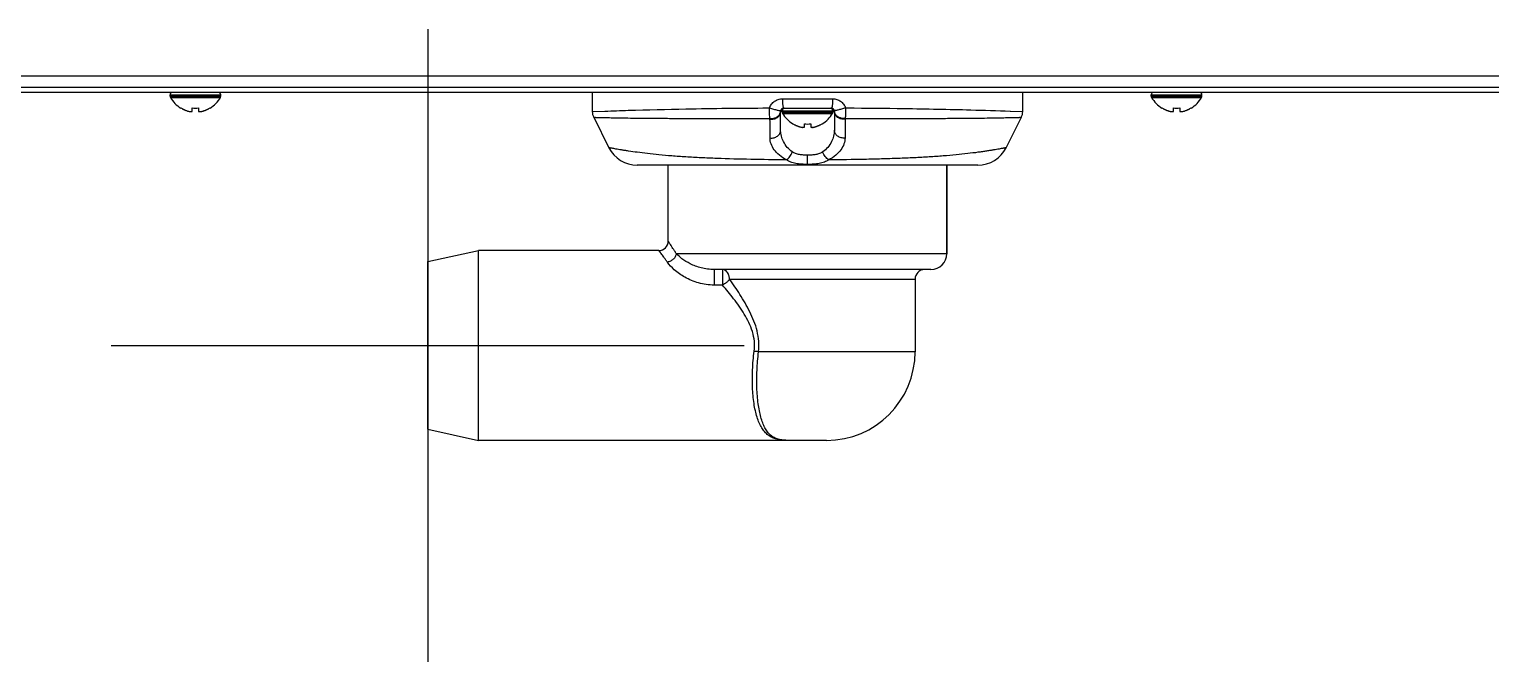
# Model space of a CAD drawing. Header units: millimetres. Extents: x -1538 to 3410, y -1646 to 2016.
# Drawn here: x 1604.4 to 1835.3, y -315.9 to -215.9 of the extents above; entities that cross this region are included whole.
import ezdxf

# ---------------------------------------------------------------- set-up
doc = ezdxf.new("R2010")
doc.units = ezdxf.units.MM
doc.header["$LTSCALE"] = 23.1
doc.layers.get('0').update_dxf_attribs({"linetype": 'CONTINUOUS'})

msp = doc.modelspace()

# ---------------------------------------------------------------- linework, layer by layer
at = {"color": 6}
for p, q in [((1667.33, -215.94), (1667.33, -315.94)), ((1617.33, -265.94), (1717.33, -265.94))]:
    msp.add_line(p, q, dxfattribs=at)
at = {"linetype": 'Continuous'}
for p, q in [((1958.33, -223.34), (1199.93, -223.34)), ((1960.13, -225.94), (1199.93, -225.94)), ((1957.99, -225.14), (1200.28, -225.14)), ((1693.33, -225.94), (1693.33, -228.97)), ((1761.33, -228.97), (1761.33, -225.94)), ((1626.63, -226.34), (1634.63, -226.34)), ((1626.63, -226.54), (1626.63, -226.34)), ((1626.63, -226.54), (1634.63, -226.54)), ((1626.69, -226.75), (1634.58, -226.75)), ((1628.33, -228.42), (1628.33, -228.39)), ((1630.13, -228.94), (1630.13, -228.39)), ((1631.13, -228.39), (1631.13, -228.94)), ((1632.93, -228.39), (1632.93, -228.42)), ((1634.63, -226.54), (1634.63, -226.34)), ((1721.08, -228.39), (1721.34, -228.39)), ((1723.37, -226.94), (1731.3, -226.94)), ((1723.58, -228.44), (1731.08, -228.44)), ((1723.73, -228.44), (1730.93, -228.44)), ((1733.33, -228.39), (1733.59, -228.39)), ((1781.63, -226.34), (1789.63, -226.34)), ((1781.63, -226.54), (1781.63, -226.34)), ((1781.63, -226.54), (1789.63, -226.54)), ((1781.69, -226.75), (1789.58, -226.75)), ((1783.33, -228.42), (1783.33, -228.39)), ((1785.13, -228.94), (1785.13, -228.39)), ((1786.13, -228.39), (1786.13, -228.94)), ((1787.93, -228.39), (1787.93, -228.42)), ((1789.63, -226.54), (1789.63, -226.34)), ((1693.33, -228.97), (1695.29, -228.9)), ((1693.55, -229.87), (1695.95, -234.68)), ((1695.29, -228.9), (1695.34, -228.89)), ((1723.33, -228.94), (1723.08, -228.94)), ((1723.08, -231.9), (1723.08, -228.94)), ((1723.33, -228.84), (1731.33, -228.84)), ((1723.33, -229.04), (1723.33, -228.84)), ((1723.33, -229.04), (1731.33, -229.04)), ((1723.39, -229.25), (1731.28, -229.25)), ((1725.03, -230.92), (1725.03, -230.89)), ((1726.83, -231.44), (1726.83, -230.89)), ((1727.83, -230.89), (1727.83, -231.44)), ((1729.63, -230.89), (1729.63, -230.92)), ((1731.33, -229.04), (1731.33, -228.84)), ((1731.58, -228.94), (1731.33, -228.94)), ((1731.58, -228.94), (1731.58, -231.9)), ((1758.72, -234.68), (1761.12, -229.87)), ((1759.36, -228.89), (1759.4, -228.9)), ((1759.4, -228.9), (1761.33, -228.97)), ((1754.24, -237.44), (1700.42, -237.44)), ((1705.33, -249.44), (1705.33, -237.44)), ((1705.33, -249.44), (1705.33, -237.44)), ((1727.33, -237.44), (1727.33, -235.86)), ((1749.33, -251.44), (1749.33, -237.44)), ((1749.33, -237.44), (1749.33, -251.44)), ((1667.33, -252.69), (1675.33, -250.94)), ((1703.83, -250.94), (1675.33, -250.94)), ((1675.33, -280.94), (1675.33, -250.94)), ((1749.33, -251.44), (1706.61, -251.44)), ((1667.33, -279.19), (1667.33, -252.69)), ((1746.83, -253.94), (1712.56, -253.94)), ((1712.56, -253.94), (1712.56, -256.4)), ((1713.91, -253.94), (1713.91, -256.4)), ((1715, -255.44), (1744.33, -255.44)), ((1744.33, -255.44), (1744.33, -266.94)), ((1713.91, -256.4), (1712.56, -256.4)), ((1744.33, -266.94), (1719.59, -266.94)), ((1667.33, -279.19), (1675.33, -280.94)), ((1724.33, -280.94), (1675.33, -280.94)), ((1730.33, -280.94), (1724.33, -280.94)), ((1724.33, -280.94), (1724.33, -280.94)), ((1724.33, -280.94), (1724.33, -280.94))]:
    msp.add_line(p, q, dxfattribs=at)
for centre, radius, start, end in [((1627.03, -226.34), 0.4, 90, 180), ((1634.23, -226.34), 0.4, 0, 90), ((1782.03, -226.34), 0.4, 90, 180), ((1789.23, -226.34), 0.4, 0, 90), ((1627.03, -226.54), 0.4, 180, 210.3012), ((1630.83, -224.32), 4.8, 210.3012, 238.5421), ((1630.82, -224.34), 4.75, 238.4659, 241.0313), ((1630.82, -224.34), 4.75, 241.0316, 241.9926), ((1630.82, -224.34), 4.75, 241.9926, 243.3187), ((1630.63, -224.64), 3.79, 262.4013, 269.9911), ((1630.63, -224.64), 3.79, 270.0089, 277.5987), ((1630.45, -224.34), 4.75, 296.6813, 298.0074), ((1630.45, -224.34), 4.75, 298.0074, 298.9684), ((1630.45, -224.34), 4.75, 298.9687, 301.5341), ((1630.44, -224.32), 4.8, 301.4579, 329.6988), ((1634.23, -226.54), 0.4, 329.6988, 360), ((1723.58, -228.94), 0.5, 90, 180), ((1723.73, -228.84), 0.4, 90, 180), ((1730.93, -228.84), 0.4, 0, 90), ((1731.08, -228.94), 0.5, 0, 90), ((1782.03, -226.54), 0.4, 180, 210.3012), ((1785.83, -224.32), 4.8, 210.3012, 238.5421), ((1785.82, -224.34), 4.75, 238.4659, 241.0313), ((1785.82, -224.34), 4.75, 241.0316, 241.9926), ((1785.82, -224.34), 4.75, 241.9926, 243.3187), ((1785.63, -224.64), 3.79, 262.4013, 269.9911), ((1785.63, -224.64), 3.79, 270.0089, 277.5987), ((1785.45, -224.34), 4.75, 296.6813, 298.0074), ((1785.45, -224.34), 4.75, 298.0074, 298.9684), ((1785.45, -224.34), 4.75, 298.9687, 301.5341), ((1785.44, -224.32), 4.8, 301.4579, 329.6988), ((1789.23, -226.54), 0.4, 329.6988, 360), ((1630.82, -224.35), 4.74, 243.3188, 244.4598), ((1630.81, -224.35), 4.74, 244.4598, 245.4278), ((1630.81, -224.35), 4.73, 245.4278, 246.6825), ((1630.81, -224.36), 4.73, 246.6826, 247.4526), ((1630.81, -224.36), 4.72, 247.4524, 248.9975), ((1630.8, -224.37), 4.72, 248.9977, 249.4819), ((1630.8, -224.38), 4.7, 249.4813, 251.5344), ((1630.79, -224.4), 4.68, 251.535, 252.6227), ((1630.79, -224.42), 4.67, 252.6228, 253.6051), ((1630.78, -224.45), 4.64, 253.6036, 255.6824), ((1629.89, -226.95), 2.01, 262.7256, 264.8598), ((1629.89, -226.97), 1.98, 264.8627, 265.7144), ((1629.89, -226.99), 1.97, 265.714, 266.9766), ((1629.88, -227), 1.96, 266.9771, 268.0037), ((1629.88, -227), 1.95, 268.0037, 269.0738), ((1629.88, -227), 1.95, 269.0741, 270.1995), ((1629.88, -227), 1.95, 270.1995, 271.1541), ((1629.88, -227), 1.95, 271.1545, 272.3767), ((1629.88, -226.99), 1.96, 272.3765, 273.2159), ((1629.88, -226.98), 1.97, 273.2167, 274.6016), ((1629.88, -226.97), 1.98, 274.6009, 275.2558), ((1629.88, -226.95), 2.01, 275.2585, 277.2741), ((1631.39, -226.95), 2.01, 262.7259, 264.7415), ((1631.39, -226.97), 1.98, 264.7442, 265.3991), ((1631.39, -226.98), 1.97, 265.3984, 266.7833), ((1631.38, -226.99), 1.96, 266.7841, 267.6235), ((1631.38, -227), 1.96, 267.6234, 268.8455), ((1631.38, -227), 1.95, 268.8459, 270.9258), ((1631.38, -227), 1.95, 270.9261, 271.9964), ((1631.38, -227), 1.96, 271.9964, 273.0228), ((1631.38, -226.99), 1.97, 273.0233, 274.286), ((1631.38, -226.97), 1.98, 274.2856, 275.1372), ((1631.38, -226.95), 2.01, 275.1401, 277.2744), ((1630.49, -224.45), 4.64, 284.3176, 286.3964), ((1630.48, -224.42), 4.67, 286.3949, 287.3772), ((1630.47, -224.4), 4.68, 287.3773, 288.465), ((1630.47, -224.38), 4.7, 288.4656, 290.5187), ((1630.46, -224.37), 4.72, 290.5181, 291.0023), ((1630.46, -224.36), 4.72, 291.0025, 292.5476), ((1630.46, -224.36), 4.73, 292.5474, 293.3174), ((1630.46, -224.35), 4.73, 293.3175, 294.5722), ((1630.45, -224.35), 4.74, 294.5722, 295.5402), ((1630.45, -224.35), 4.74, 295.5402, 296.6812), ((1695.33, -228.97), 2, 180, 206.5651), ((1723.34, -230.18), 1.94, 175.8774, 180.0644), ((1722.06, -228.84), 1.03, 354.0374, 355.9341), ((1723.73, -229.04), 0.4, 180, 210.3012), ((1727.53, -226.82), 4.8, 210.3012, 238.5421), ((1727.52, -226.84), 4.75, 238.4659, 241.0313), ((1727.33, -227.14), 3.79, 262.4013, 269.9911), ((1727.33, -227.14), 3.79, 270.0089, 277.5987), ((1727.15, -226.84), 4.75, 298.9687, 301.5341), ((1727.14, -226.82), 4.8, 301.4579, 329.6988), ((1730.93, -229.04), 0.4, 329.6988, 360), ((1732.61, -228.84), 1.03, 184.0652, 185.9617), ((1731.32, -230.18), 1.94, 359.9431, 4.1302), ((1759.33, -228.97), 2, 333.4349, 0), ((1785.82, -224.35), 4.74, 243.3188, 244.4598), ((1785.81, -224.35), 4.74, 244.4598, 245.4278), ((1785.81, -224.35), 4.73, 245.4278, 246.6825), ((1785.81, -224.36), 4.73, 246.6826, 247.4526), ((1785.81, -224.36), 4.72, 247.4524, 248.9975), ((1785.8, -224.37), 4.72, 248.9977, 249.4819), ((1785.8, -224.38), 4.7, 249.4813, 251.5344), ((1785.79, -224.4), 4.68, 251.535, 252.6227), ((1785.79, -224.42), 4.67, 252.6228, 253.6051), ((1785.78, -224.45), 4.64, 253.6036, 255.6824), ((1784.89, -226.95), 2.01, 262.7256, 264.8598), ((1784.89, -226.97), 1.98, 264.8627, 265.7144), ((1784.89, -226.99), 1.97, 265.714, 266.9766), ((1784.88, -227), 1.96, 266.9771, 268.0037), ((1784.88, -227), 1.95, 268.0037, 269.0738), ((1784.88, -227), 1.95, 269.0741, 270.1995), ((1784.88, -227), 1.95, 270.1995, 271.1541), ((1784.88, -227), 1.95, 271.1545, 272.3767), ((1784.88, -226.99), 1.96, 272.3765, 273.2159), ((1784.88, -226.98), 1.97, 273.2167, 274.6016), ((1784.88, -226.97), 1.98, 274.6009, 275.2558), ((1784.88, -226.95), 2.01, 275.2585, 277.2741), ((1786.39, -226.95), 2.01, 262.7259, 264.7415), ((1786.39, -226.97), 1.98, 264.7442, 265.3991), ((1786.39, -226.98), 1.97, 265.3984, 266.7833), ((1786.38, -226.99), 1.96, 266.7841, 267.6235), ((1786.38, -227), 1.96, 267.6234, 268.8455), ((1786.38, -227), 1.95, 268.8459, 270.9258), ((1786.38, -227), 1.95, 270.9261, 271.9964), ((1786.38, -227), 1.96, 271.9964, 273.0228), ((1786.38, -226.99), 1.97, 273.0233, 274.286), ((1786.38, -226.97), 1.98, 274.2856, 275.1372), ((1786.38, -226.95), 2.01, 275.1401, 277.2744), ((1785.49, -224.45), 4.64, 284.3176, 286.3964), ((1785.48, -224.42), 4.67, 286.3949, 287.3772), ((1785.47, -224.4), 4.68, 287.3773, 288.465), ((1785.47, -224.38), 4.7, 288.4656, 290.5187), ((1785.46, -224.37), 4.72, 290.5181, 291.0023), ((1785.46, -224.36), 4.72, 291.0025, 292.5476), ((1785.46, -224.36), 4.73, 292.5474, 293.3174), ((1785.46, -224.35), 4.73, 293.3175, 294.5722), ((1785.45, -224.35), 4.74, 294.5722, 295.5402), ((1785.45, -224.35), 4.74, 295.5402, 296.6812), ((1727.52, -226.84), 4.75, 241.0316, 241.9926), ((1727.52, -226.84), 4.75, 241.9926, 243.3187), ((1727.52, -226.85), 4.74, 243.3188, 244.4598), ((1727.51, -226.85), 4.74, 244.4598, 245.4278), ((1727.51, -226.85), 4.73, 245.4278, 246.6825), ((1727.51, -226.86), 4.73, 246.6826, 247.4526), ((1727.51, -226.86), 4.72, 247.4524, 248.9975), ((1727.5, -226.87), 4.72, 248.9977, 249.4819), ((1727.5, -226.88), 4.7, 249.4813, 251.5344), ((1727.49, -226.9), 4.68, 251.535, 252.6227), ((1727.49, -226.92), 4.67, 252.6228, 253.6051), ((1727.48, -226.95), 4.64, 253.6036, 255.6824), ((1726.59, -229.45), 2.01, 262.7256, 264.8598), ((1726.59, -229.47), 1.98, 264.8627, 265.7144), ((1726.59, -229.49), 1.97, 265.714, 266.9766), ((1726.58, -229.5), 1.96, 266.9771, 268.0037), ((1726.58, -229.5), 1.95, 268.0037, 269.0738), ((1726.58, -229.5), 1.95, 269.0741, 270.1995), ((1726.58, -229.5), 1.95, 270.1995, 271.1541), ((1726.58, -229.5), 1.95, 271.1545, 272.3767), ((1726.58, -229.49), 1.96, 272.3765, 273.2159), ((1726.58, -229.48), 1.97, 273.2167, 274.6016), ((1726.58, -229.47), 1.98, 274.6009, 275.2558), ((1726.58, -229.45), 2.01, 275.2585, 277.2741), ((1728.09, -229.45), 2.01, 262.7259, 264.7415), ((1728.09, -229.47), 1.98, 264.7442, 265.3991), ((1728.09, -229.48), 1.97, 265.3984, 266.7833), ((1728.08, -229.49), 1.96, 266.7841, 267.6235), ((1728.08, -229.5), 1.96, 267.6234, 268.8455), ((1728.08, -229.5), 1.95, 268.8459, 270.9258), ((1728.08, -229.5), 1.95, 270.9261, 271.9964), ((1728.08, -229.5), 1.96, 271.9964, 273.0228), ((1728.08, -229.49), 1.97, 273.0233, 274.286), ((1728.08, -229.47), 1.98, 274.2856, 275.1372), ((1728.08, -229.45), 2.01, 275.1401, 277.2744), ((1727.19, -226.95), 4.64, 284.3176, 286.3964), ((1727.18, -226.92), 4.67, 286.3949, 287.3772), ((1727.17, -226.9), 4.68, 287.3773, 288.465), ((1727.17, -226.88), 4.7, 288.4656, 290.5187), ((1727.16, -226.87), 4.72, 290.5181, 291.0023), ((1727.16, -226.86), 4.72, 291.0025, 292.5476), ((1727.16, -226.86), 4.73, 292.5474, 293.3174), ((1727.16, -226.85), 4.73, 293.3175, 294.5722), ((1727.15, -226.85), 4.74, 294.5722, 295.5402), ((1727.15, -226.85), 4.74, 295.5402, 296.6812), ((1727.15, -226.84), 4.75, 296.6813, 298.0074), ((1727.15, -226.84), 4.75, 298.0074, 298.9684), ((1700.42, -232.44), 5, 206.565, 270), ((1754.24, -232.44), 5, 270, 333.435), ((1703.83, -249.44), 1.5, 269.9998, 0.0003), ((1746.83, -251.44), 2.5, 270, 360), ((1745.83, -255.44), 1.5, 90, 180), ((1716.36, -288.64), 21.94, 81.5204, 83.3205), ((1730.33, -266.94), 14, 270, 360)]:
    msp.add_arc(centre, radius, start, end, dxfattribs=at)
for points, knots in [([(1695.34, -228.89), (1696.56, -228.85), (1700.83, -228.7), (1709.41, -228.49), (1716.76, -228.41), (1721.08, -228.39)], [0, 0, 0, 0, 0.143104, 0.496977, 1, 1, 1, 1]), ([(1721.41, -230.04), (1721.39, -229.93), (1721.35, -229.7), (1721.31, -229.14), (1721.32, -228.7), (1721.34, -228.39)], [0, 0, 0, 0, 0.195889, 0.436947, 1, 1, 1, 1]), ([(1721.34, -228.39), (1721.4, -228.18), (1721.56, -227.87), (1721.85, -227.54), (1722.2, -227.25), (1722.7, -227.01), (1723.15, -226.94), (1723.37, -226.94)], [0, 0, 0, 0, 0.250949, 0.376327, 0.501449, 0.750553, 1, 1, 1, 1]), ([(1721.34, -228.39), (1721.44, -228.42), (1721.66, -228.48), (1721.97, -228.57), (1722.27, -228.65), (1722.53, -228.72), (1722.73, -228.76), (1722.87, -228.79), (1722.95, -228.8), (1723.01, -228.81), (1723.06, -228.81), (1723.09, -228.81), (1723.1, -228.81), (1723.1, -228.8)], [0, 0, 0, 0, 0.181943, 0.363521, 0.535495, 0.689642, 0.818338, 0.871145, 0.915365, 0.950529, 0.97624, 0.992425, 1, 1, 1, 1]), ([(1723.37, -226.94), (1723.37, -227.13), (1723.38, -227.49), (1723.41, -227.91), (1723.46, -228.18), (1723.49, -228.3), (1723.52, -228.38), (1723.54, -228.42), (1723.57, -228.44), (1723.58, -228.44)], [0, 0, 0, 0, 0.372548, 0.689589, 0.81246, 0.905553, 0.940225, 0.966958, 1, 1, 1, 1]), ([(1731.3, -226.94), (1731.3, -227.13), (1731.29, -227.49), (1731.25, -227.91), (1731.21, -228.18), (1731.18, -228.3), (1731.15, -228.38), (1731.13, -228.42), (1731.1, -228.44), (1731.08, -228.44)], [0, 0, 0, 0, 0.372549, 0.689589, 0.81246, 0.905553, 0.940225, 0.966958, 1, 1, 1, 1]), ([(1731.3, -226.94), (1731.52, -226.94), (1731.97, -227.01), (1732.47, -227.25), (1732.81, -227.54), (1733.11, -227.87), (1733.26, -228.18), (1733.33, -228.39)], [0, 0, 0, 0, 0.249447, 0.498552, 0.623673, 0.749052, 1, 1, 1, 1]), ([(1733.33, -228.39), (1733.22, -228.42), (1733.01, -228.48), (1732.7, -228.57), (1732.4, -228.65), (1732.13, -228.72), (1731.93, -228.76), (1731.8, -228.79), (1731.72, -228.8), (1731.66, -228.81), (1731.61, -228.81), (1731.58, -228.81), (1731.57, -228.81), (1731.56, -228.8)], [0, 0, 0, 0, 0.181945, 0.363525, 0.535498, 0.689644, 0.818339, 0.871145, 0.915364, 0.950528, 0.97624, 0.992425, 1, 1, 1, 1]), ([(1733.33, -228.39), (1733.35, -228.7), (1733.36, -229.14), (1733.32, -229.7), (1733.28, -229.93), (1733.26, -230.04)], [0, 0, 0, 0, 0.563056, 0.804115, 1, 1, 1, 1]), ([(1733.59, -228.39), (1736.59, -228.41), (1743.11, -228.47), (1751.7, -228.64), (1757.28, -228.82), (1759.36, -228.89)], [0, 0, 0, 0, 0.349936, 0.758031, 1, 1, 1, 1]), ([(1693.55, -229.87), (1693.55, -229.87), (1693.55, -229.87), (1693.55, -229.87), (1693.56, -229.87), (1693.57, -229.87), (1693.59, -229.87), (1693.62, -229.87), (1693.66, -229.87), (1693.72, -229.87), (1693.8, -229.87), (1693.89, -229.88), (1693.99, -229.88), (1694.11, -229.88), (1694.29, -229.89), (1694.55, -229.89), (1694.91, -229.9), (1695.33, -229.91), (1695.8, -229.92), (1696.32, -229.93), (1696.9, -229.95), (1697.79, -229.96), (1699.04, -229.98), (1700.71, -230), (1702.61, -230.02), (1704.72, -230.03), (1707.05, -230.04), (1709.58, -230.05), (1712.31, -230.05), (1716.27, -230.04), (1719.33, -230.04), (1721.41, -230.04)], [0, 0, 0, 0, 0.000062, 0.000246, 0.000554, 0.000985, 0.001539, 0.002217, 0.003941, 0.006159, 0.00887, 0.012075, 0.015775, 0.019969, 0.02466, 0.03553, 0.048392, 0.063251, 0.080114, 0.098987, 0.119875, 0.142781, 0.194656, 0.254608, 0.322585, 0.398483, 0.482115, 0.573189, 0.671268, 0.775718, 1, 1, 1, 1]), ([(1721.4, -230.18), (1721.61, -230.2), (1722.03, -230.17), (1722.59, -229.92), (1722.93, -229.55), (1723.06, -229.21), (1723.08, -229.03), (1723.08, -228.94)], [0, 0, 0, 0, 0.269903, 0.529792, 0.771381, 0.88688, 1, 1, 1, 1]), ([(1721.41, -230.04), (1721.61, -230.06), (1722, -230.05), (1722.54, -229.83), (1722.88, -229.51), (1723.04, -229.19), (1723.07, -229.03), (1723.08, -228.94)], [0, 0, 0, 0, 0.269583, 0.528722, 0.770535, 0.886409, 1, 1, 1, 1]), ([(1733.26, -230.18), (1733.06, -230.2), (1732.64, -230.17), (1732.08, -229.92), (1731.74, -229.55), (1731.61, -229.21), (1731.58, -229.03), (1731.58, -228.94)], [0, 0, 0, 0, 0.269903, 0.529792, 0.771381, 0.88688, 1, 1, 1, 1]), ([(1733.26, -230.04), (1733.06, -230.06), (1732.66, -230.05), (1732.13, -229.83), (1731.79, -229.51), (1731.63, -229.19), (1731.59, -229.03), (1731.59, -228.94)], [0, 0, 0, 0, 0.269584, 0.528722, 0.770534, 0.886409, 1, 1, 1, 1]), ([(1733.26, -230.04), (1735.34, -230.04), (1739.31, -230.05), (1744.12, -230.05), (1747.62, -230.04), (1749.95, -230.03), (1752.06, -230.02), (1753.96, -230), (1755.63, -229.98), (1757.07, -229.96), (1758.13, -229.94), (1758.87, -229.92), (1759.34, -229.91), (1759.76, -229.9), (1760.12, -229.89), (1760.42, -229.89), (1760.64, -229.88), (1760.78, -229.88), (1760.87, -229.87), (1760.95, -229.87), (1761.01, -229.87), (1761.06, -229.87), (1761.09, -229.87), (1761.11, -229.87), (1761.12, -229.87), (1761.12, -229.87), (1761.12, -229.87), (1761.12, -229.87)], [0, 0, 0, 0, 0.22428, 0.426813, 0.517891, 0.601525, 0.677423, 0.745403, 0.805354, 0.857228, 0.901021, 0.919893, 0.936755, 0.951614, 0.964475, 0.975344, 0.984228, 0.987927, 0.991132, 0.993843, 0.99606, 0.997784, 0.999015, 0.999446, 0.999754, 0.999938, 1, 1, 1, 1]), ([(1721.41, -233.14), (1721.62, -233.16), (1722.04, -233.13), (1722.59, -232.88), (1722.93, -232.51), (1723.06, -232.17), (1723.08, -231.99), (1723.08, -231.9)], [0, 0, 0, 0, 0.269962, 0.529845, 0.771406, 0.886892, 1, 1, 1, 1]), ([(1723.99, -236.59), (1723.6, -236.39), (1722.89, -235.92), (1722.06, -235.06), (1721.54, -234.12), (1721.41, -233.46), (1721.41, -233.14)], [0, 0, 0, 0, 0.297149, 0.559141, 0.790551, 1, 1, 1, 1]), ([(1724.93, -235.35), (1724.35, -234.93), (1723.45, -233.87), (1723.08, -232.53), (1723.08, -231.9)], [0, 0, 0, 0, 0.533739, 1, 1, 1, 1]), ([(1731.58, -231.9), (1731.58, -232.53), (1731.22, -233.87), (1730.31, -234.93), (1729.73, -235.35)], [0, 0, 0, 0, 0.466261, 1, 1, 1, 1]), ([(1733.26, -233.14), (1733.26, -233.46), (1733.13, -234.12), (1732.61, -235.06), (1731.78, -235.92), (1731.07, -236.39), (1730.68, -236.59)], [0, 0, 0, 0, 0.209447, 0.44086, 0.702851, 1, 1, 1, 1]), ([(1733.26, -233.14), (1733.05, -233.16), (1732.63, -233.13), (1732.08, -232.88), (1731.74, -232.51), (1731.61, -232.17), (1731.58, -231.99), (1731.58, -231.9)], [0, 0, 0, 0, 0.269962, 0.529845, 0.771406, 0.886892, 1, 1, 1, 1]), ([(1723.99, -236.59), (1722.11, -236.58), (1718.45, -236.54), (1713.94, -236.42), (1710.53, -236.28), (1708.16, -236.15), (1705.95, -235.99), (1703.92, -235.81), (1702.1, -235.62), (1700.5, -235.42), (1699.31, -235.25), (1698.48, -235.12), (1697.96, -235.04), (1697.49, -234.96), (1697.09, -234.89), (1696.74, -234.83), (1696.5, -234.78), (1696.34, -234.75), (1696.23, -234.73), (1696.15, -234.72), (1696.08, -234.7), (1696.03, -234.69), (1695.99, -234.69), (1695.97, -234.68), (1695.96, -234.68), (1695.95, -234.68), (1695.95, -234.68)], [0, 0, 0, 0, 0.200474, 0.39081, 0.480227, 0.56478, 0.643696, 0.716198, 0.781536, 0.839025, 0.888116, 0.909389, 0.928438, 0.945245, 0.959801, 0.972105, 0.98216, 0.986346, 0.989971, 0.993037, 0.995545, 0.997494, 0.998886, 0.999374, 0.999722, 1, 1, 1, 1]), ([(1723.99, -236.59), (1724.09, -236.53), (1724.29, -236.38), (1724.64, -235.98), (1724.84, -235.61), (1724.93, -235.35)], [0, 0, 0, 0, 0.22053, 0.469837, 1, 1, 1, 1]), ([(1727.33, -235.86), (1727.12, -235.86), (1726.68, -235.85), (1726.05, -235.78), (1725.45, -235.64), (1725.09, -235.46), (1724.93, -235.35)], [0, 0, 0, 0, 0.263146, 0.520098, 0.765825, 1, 1, 1, 1]), ([(1729.73, -235.35), (1729.58, -235.46), (1729.22, -235.64), (1728.62, -235.78), (1727.98, -235.85), (1727.55, -235.86), (1727.33, -235.86)], [0, 0, 0, 0, 0.234173, 0.479901, 0.736854, 1, 1, 1, 1]), ([(1730.68, -236.59), (1730.58, -236.53), (1730.38, -236.38), (1730.03, -235.98), (1729.83, -235.61), (1729.73, -235.35)], [0, 0, 0, 0, 0.220524, 0.469829, 1, 1, 1, 1]), ([(1758.72, -234.68), (1758.72, -234.68), (1758.71, -234.68), (1758.71, -234.68), (1758.7, -234.68), (1758.68, -234.69), (1758.67, -234.69), (1758.64, -234.69), (1758.59, -234.7), (1758.52, -234.72), (1758.43, -234.73), (1758.33, -234.75), (1758.22, -234.77), (1758.09, -234.8), (1757.88, -234.83), (1757.58, -234.89), (1757.18, -234.96), (1756.71, -235.04), (1756.18, -235.12), (1755.59, -235.21), (1754.94, -235.31), (1753.95, -235.45), (1752.57, -235.62), (1750.74, -235.81), (1748.72, -235.99), (1746.51, -236.15), (1744.14, -236.28), (1741.63, -236.38), (1739.01, -236.46), (1735.35, -236.55), (1732.56, -236.58), (1730.68, -236.59)], [0, 0, 0, 0, 0.00007, 0.000278, 0.000626, 0.001113, 0.00174, 0.002505, 0.004455, 0.006962, 0.010028, 0.013654, 0.017839, 0.022586, 0.027894, 0.040198, 0.054754, 0.071561, 0.090609, 0.111882, 0.13535, 0.160973, 0.218462, 0.283798, 0.356301, 0.435216, 0.519768, 0.609185, 0.702694, 0.799523, 1, 1, 1, 1]), ([(1727.33, -237.32), (1727.02, -237.32), (1726.39, -237.3), (1725.5, -237.21), (1724.68, -236.99), (1724.2, -236.74), (1723.99, -236.59)], [0, 0, 0, 0, 0.275621, 0.536586, 0.776528, 1, 1, 1, 1]), ([(1730.68, -236.59), (1730.47, -236.74), (1729.98, -236.99), (1729.17, -237.21), (1728.27, -237.3), (1727.65, -237.32), (1727.33, -237.32)], [0, 0, 0, 0, 0.22347, 0.463413, 0.724378, 1, 1, 1, 1]), ([(1705.19, -252.76), (1705.09, -252.63), (1704.91, -252.37), (1704.64, -252.01), (1704.41, -251.7), (1704.24, -251.47), (1704.12, -251.31), (1704.05, -251.22), (1703.98, -251.14), (1703.93, -251.07), (1703.89, -251.02), (1703.86, -250.98), (1703.85, -250.96), (1703.84, -250.95), (1703.84, -250.95), (1703.83, -250.94), (1703.83, -250.94)], [0, 0, 0, 0, 0.221991, 0.420074, 0.592071, 0.736044, 0.796949, 0.850193, 0.8956, 0.932995, 0.962213, 0.983158, 0.99051, 0.995773, 0.998938, 1, 1, 1, 1]), ([(1706.61, -251.44), (1706.58, -251.6), (1706.46, -251.93), (1706.14, -252.33), (1705.7, -252.63), (1705.36, -252.74), (1705.19, -252.76)], [0, 0, 0, 0, 0.239141, 0.490556, 0.747206, 1, 1, 1, 1]), ([(1706.61, -251.44), (1706.51, -251.29), (1706.34, -251.01), (1706.09, -250.62), (1705.87, -250.27), (1705.69, -249.99), (1705.56, -249.79), (1705.47, -249.66), (1705.43, -249.58), (1705.39, -249.52), (1705.36, -249.49), (1705.35, -249.46), (1705.34, -249.45), (1705.34, -249.45), (1705.33, -249.44)], [0, 0, 0, 0, 0.221823, 0.419839, 0.591837, 0.735854, 0.850067, 0.895507, 0.932934, 0.962177, 0.983141, 0.9905, 0.995768, 1, 1, 1, 1]), ([(1712.56, -253.94), (1712.21, -253.94), (1711.53, -253.89), (1710.25, -253.64), (1708.87, -253.12), (1707.57, -252.32), (1706.88, -251.72), (1706.61, -251.44)], [0, 0, 0, 0, 0.158647, 0.310692, 0.588838, 0.821707, 1, 1, 1, 1]), ([(1712.56, -256.4), (1712.15, -256.4), (1711.32, -256.33), (1709.75, -255.99), (1708.01, -255.27), (1706.35, -254.11), (1705.51, -253.2), (1705.19, -252.76)], [0, 0, 0, 0, 0.146468, 0.290935, 0.565893, 0.808076, 1, 1, 1, 1]), ([(1714.87, -254.74), (1714.83, -254.63), (1714.72, -254.41), (1714.49, -254.15), (1714.21, -253.98), (1714.01, -253.94), (1713.91, -253.94)], [0, 0, 0, 0, 0.280261, 0.538566, 0.775383, 1, 1, 1, 1]), ([(1715, -255.44), (1714.94, -255.55), (1714.83, -255.69), (1714.67, -255.86), (1714.53, -255.99), (1714.39, -256.11), (1714.18, -256.25), (1714.02, -256.34), (1713.91, -256.4)], [0, 0, 0, 0, 0.237949, 0.363159, 0.491095, 0.620182, 0.749232, 1, 1, 1, 1]), ([(1715, -255.44), (1715, -255.38), (1714.99, -255.14), (1714.93, -254.91), (1714.87, -254.74)], [0, 0, 0, 0, 0.25462, 1, 1, 1, 1]), ([(1719.59, -266.94), (1719.65, -266.39), (1719.67, -265.28), (1719.4, -263.64), (1718.9, -262.08), (1718.23, -260.6), (1717.48, -259.21), (1716.42, -257.48), (1715.57, -256.24), (1715, -255.44)], [0, 0, 0, 0, 0.131356, 0.262293, 0.391884, 0.519516, 0.644711, 0.766955, 1, 1, 1, 1]), ([(1718.91, -266.85), (1718.98, -266.33), (1719, -265.28), (1718.67, -263.74), (1718.09, -262.3), (1717.36, -260.97), (1716.54, -259.72), (1715.41, -258.19), (1714.51, -257.1), (1713.91, -256.4)], [0, 0, 0, 0, 0.131817, 0.26309, 0.392774, 0.520308, 0.645298, 0.767301, 1, 1, 1, 1]), ([(1724.33, -280.94), (1723.99, -280.94), (1723.37, -280.93), (1722.5, -280.79), (1721.75, -280.53), (1721.1, -280.13), (1720.54, -279.6), (1720.07, -278.94), (1719.67, -278.15), (1719.34, -277.24), (1719.07, -276.22), (1718.78, -274.67), (1718.6, -272.51), (1718.61, -269.74), (1718.78, -267.83), (1718.91, -266.85)], [0, 0, 0, 0, 0.057992, 0.107812, 0.152658, 0.195554, 0.239192, 0.285674, 0.336406, 0.392168, 0.453258, 0.519621, 0.666669, 0.828861, 1, 1, 1, 1]), ([(1724.33, -280.94), (1724.04, -280.94), (1723.49, -280.93), (1722.71, -280.79), (1722.04, -280.53), (1721.47, -280.13), (1720.99, -279.59), (1720.57, -278.93), (1720.22, -278.15), (1719.94, -277.25), (1719.7, -276.23), (1719.45, -274.69), (1719.3, -272.55), (1719.32, -269.81), (1719.47, -267.91), (1719.59, -266.94)], [0, 0, 0, 0, 0.053399, 0.09908, 0.140587, 0.181139, 0.223463, 0.269542, 0.320592, 0.377213, 0.439557, 0.507461, 0.65817, 0.824485, 1, 1, 1, 1])]:
    msp.add_open_spline(points, degree=3, knots=knots, dxfattribs=at)
for points in [[(1721.41, -233.14), (1721.41, -232.15), (1721.41, -231.17), (1721.4, -230.18)], [(1733.26, -230.18), (1733.26, -231.17), (1733.26, -232.15), (1733.26, -233.14)]]:
    msp.add_open_spline(points, degree=3, dxfattribs=at)

doc.saveas('drawing.dxf')
